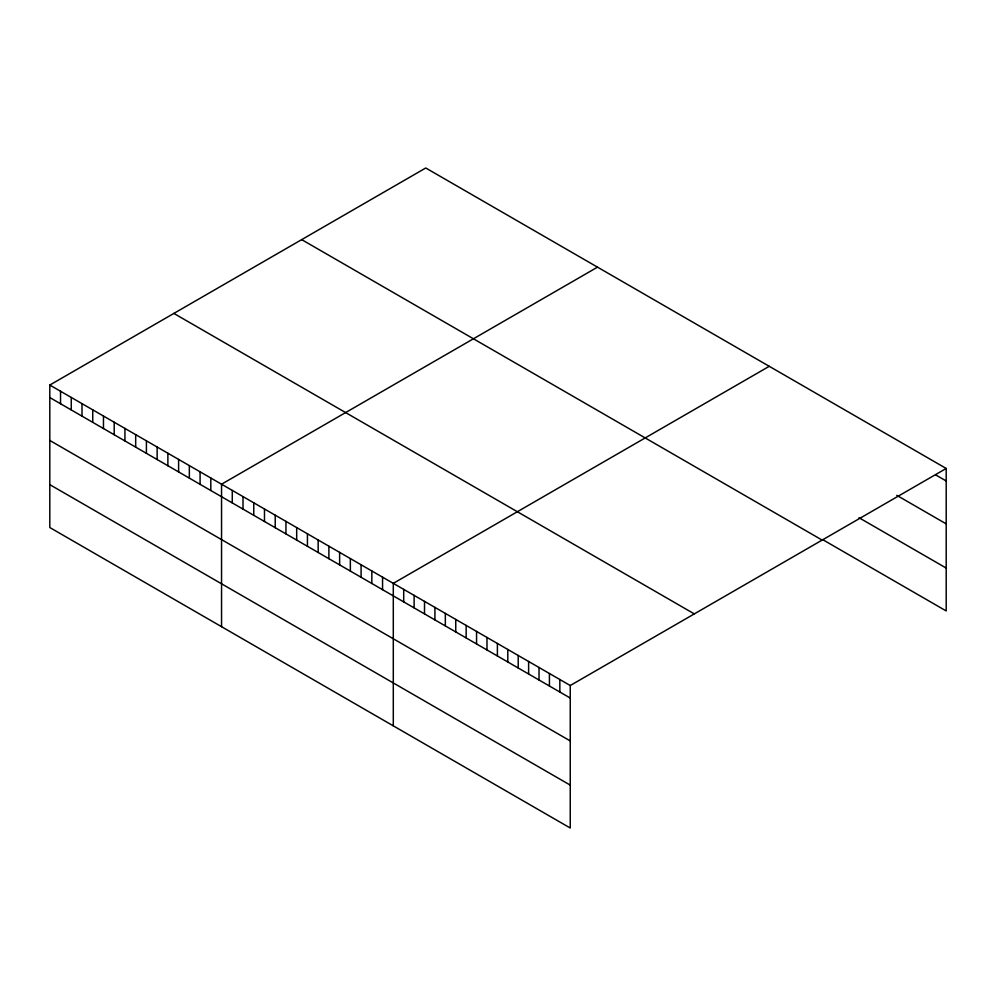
<?xml version="1.0" encoding="UTF-8"?>
<svg xmlns="http://www.w3.org/2000/svg" width="996" height="996" viewBox="0 0 996 996"><rect width="100%" height="100%" fill="white"/><g stroke="black" fill="none" stroke-linecap="round" stroke-linejoin="round"><path stroke-width="1.49" d="M49.8 385.054L570.247 685.522L570.247 828.012L49.8 527.531L49.8 385.054L425.753 167.988L946.2 468.469L946.2 610.946L822.596 539.583M597.5 267.152L221.548 484.205L221.548 626.683M769.248 366.304L393.296 583.357L393.296 725.847M570.247 685.522L946.2 468.469M935.792 474.968L946.2 480.981M896.761 495.323L946.2 523.871M859.025 517.733L946.2 568.056M301.688 239.625L822.136 540.093M173.864 313.416L694.312 613.897M49.8 397.553L570.247 698.034M49.8 440.444L570.247 740.924M49.8 484.641L570.247 785.109M559.839 679.521L559.839 692.021M549.431 673.508L549.431 686.007M539.023 667.494L539.023 680.007M528.615 661.493L528.615 673.993M518.206 655.48L518.206 667.98M507.798 649.467L507.798 661.979M497.39 643.453L497.39 655.966M486.982 637.452L486.982 649.952M476.561 631.439L476.561 643.951M466.153 625.426L466.153 637.938M455.745 619.425L455.745 631.925M445.337 613.412L445.337 625.911M434.928 607.398L434.928 619.91M424.52 601.397L424.52 613.897M414.112 595.384L414.112 607.884M403.704 589.371L403.704 601.883M382.564 577.17L382.564 589.669M371.832 570.969L371.832 583.469M361.087 564.769L361.087 577.282M350.355 558.569L350.355 571.082M339.624 552.382L339.624 564.881M328.892 546.182L328.892 558.681M318.16 539.981L318.16 552.481M307.428 533.781L307.428 546.294M296.684 527.581L296.684 540.093M285.952 521.394L285.952 533.893M275.22 515.193L275.22 527.693M264.488 508.993L264.488 521.506M253.756 502.793L253.756 515.306M243.012 496.606L243.012 509.105M232.28 490.406L232.28 502.905M210.816 478.005L210.816 490.518M200.084 471.805L200.084 484.317M189.34 465.618L189.34 478.117M178.608 459.417L178.608 471.917M167.876 453.217L167.876 465.73M157.144 447.017L157.144 459.53M146.412 440.83L146.412 453.329M135.68 434.63L135.68 447.129M124.936 428.429L124.936 440.929M114.204 422.229L114.204 434.742M103.472 416.029L103.472 428.541M92.74 409.842L92.74 422.341M82.008 403.641L82.008 416.141M71.264 397.441L71.264 409.954M60.532 391.241L60.532 403.754"/></g></svg>
